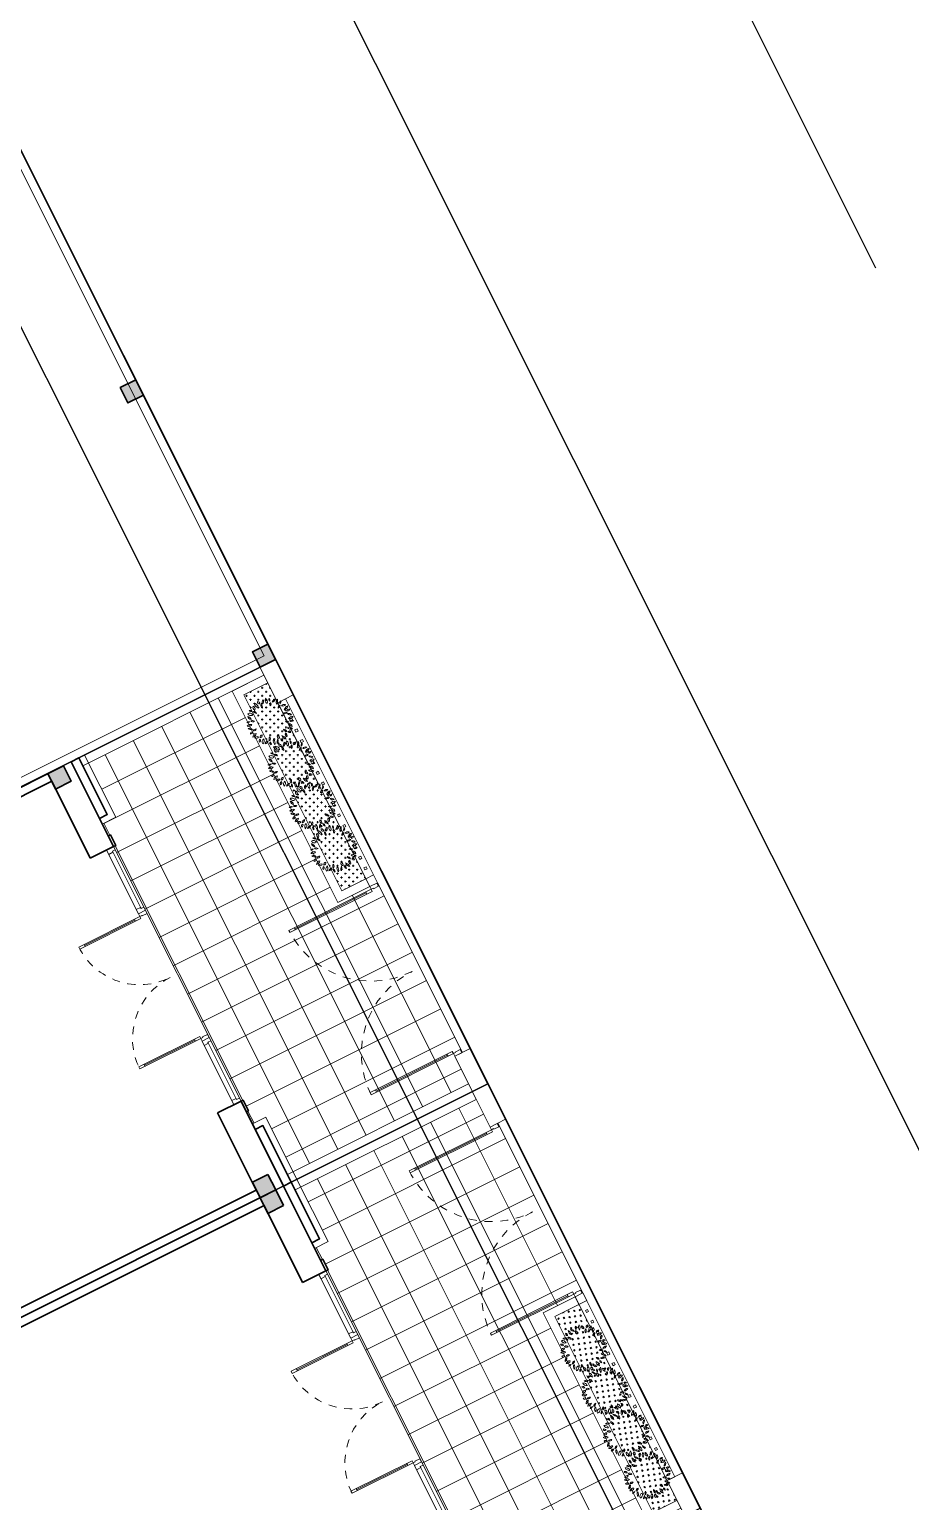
# Model space of a CAD drawing. Header units: millimetres. Extents: x 567980 to 569372, y 2065777 to 2066674.
# Drawn here: x 568867.17 to 568878.3, y 2066411.74 to 2066430.35 of the extents above; entities that cross this region are included whole.
import ezdxf
from ezdxf.xclip import XClip

# ---------------------------------------------------------------- set-up
doc = ezdxf.new("R2010")
doc.units = ezdxf.units.MM
for name, pattern in [('ACAD_ISO10W100', [18.5, 12, -3, 0.5, -3]), ('CENTER', [3, 1.5, -0.5, 0.5, -0.5]), ('HIDDEN2', [0.1875, 0.125, -0.0625])]:
    doc.linetypes.add(name, pattern=pattern)
for name, color, linetype, lineweight in [('A-CAY', 76, 'Continuous', 13), ('A-COT VACH', 2, 'Continuous', 35), ('A-CUA', 25, 'Continuous', 5), ('A-HATCH', 251, 'Continuous', 5), ('A-NET THAY', 125, 'Continuous', 18), ('A-TUONG', 255, 'Continuous', 35), ('boDnv', 54, 'Continuous', 25)]:
    doc.layers.add(name, color=color, linetype=linetype, lineweight=lineweight)
for name, color, linetype in [('ChiaLo', 128, 'CENTER'), ('datOlienke', 42, 'Continuous'), ('LogDg', 7, 'Continuous'), ('LoLK', 6, 'Continuous'), ('QH', 7, 'Continuous'), ('TimDg', 222, 'Continuous'), ('ViaHeS', 32, 'Continuous')]:
    doc.layers.add(name, color=color, linetype=linetype)
doc.styles.add('rms', font='romans.shx', dxfattribs={"width": 0.7, "bigfont": 'vns.shx'})
doc.linetypes.add('ADL', pattern='A,0.125,-0.15,["++",rms,S=0.5,R=0,X=0,Y=-0.2245],-1.35,1.125', length=2.75)

# ---------------------------------------------------------------- blocks, each defined once
blk = doc.blocks.new('NEN')
at = {"layer": 'boDnv', "color": 10, "linetype": 'ADL', "ltscale": 0.25}
blk.add_lwpolyline([(183.1, -44.001), (207.084, -30.046), (208.943, -23.819), (166.891, 60.261), (160.821, 62.463), (135.405, 51.385), (133.351, 45.723), (177.371, -42.291)], close=True, dxfattribs=at)
at = {"layer": 'ChiaLo', "ltscale": 5}
for points in [[(138.364, 33.465), (172.797, 50.687)], [(141.048, 28.099), (175.481, 45.321)]]:
    blk.add_lwpolyline(points, dxfattribs=at)
at = {"layer": 'datOlienke'}
blk.add_lwpolyline([(183.229, -45.083), (207.929, -30.712), (210.015, -23.726), (167.607, 61.065), (160.787, 63.539), (134.612, 52.13), (132.265, 45.66), (176.67, -43.125)], close=True, dxfattribs=at)
at = {"layer": 'LogDg'}
blk.add_lwpolyline([(133.661, 54.988), (161.2, 66.992, -0.398858), (171.552, 63.237), (214.134, -21.902, -0.395833), (211.002, -32.395), (185.019, -47.512, -0.432836), (173.841, -44.175), (129.703, 44.076, -0.429738)], format="xyb", close=True, dxfattribs=at)
at = {"layer": 'LoLK'}
for points in [[(167.607, 61.065), (160.787, 63.539), (156.649, 61.736), (164.301, 46.437), (172.797, 50.687)], [(175.481, 45.321), (172.797, 50.687), (164.301, 46.437), (156.252, 42.411), (158.935, 37.045)], [(178.165, 39.954), (175.481, 45.321), (158.935, 37.045), (161.619, 31.679)]]:
    blk.add_lwpolyline(points, close=True, dxfattribs=at)
at = {"layer": 'TimDg', "linetype": 'ACAD_ISO10W100', "ltscale": 0.75}
blk.add_lwpolyline([(335.549, -254.599), (124.099, 168.176)], dxfattribs=at)
at = {"layer": 'ViaHeS'}
blk.add_lwpolyline([(183.229, -45.083), (207.929, -30.712), (210.015, -23.726), (167.607, 61.065), (160.787, 63.539), (134.612, 52.13), (132.265, 45.66), (176.67, -43.125)], close=True, dxfattribs=at)
blk = doc.blocks.new('NEN NO1')
at = {"layer": 'datOlienke'}
blk.add_lwpolyline([(4.684, 4.99), (2.881, 33.51), (-2.435, 38.5), (-97.24, 38.5), (-102.503, 33.507), (-104.007, 4.993), (-99.271, 0), (0, 0)], close=True, dxfattribs=at)
at = {"layer": 'LoLK'}
for points in [[(-97.24, 38.5), (-102.503, 33.507), (-102.741, 29), (-85.635, 29), (-85.635, 38.5)], [(-79.635, 38.5), (-85.635, 38.5), (-85.635, 29), (-85.635, 20), (-79.635, 20)], [(-73.635, 38.5), (-79.635, 38.5), (-79.635, 20), (-73.635, 20)]]:
    blk.add_lwpolyline(points, close=True, dxfattribs=at)
blk = doc.blocks.new('cot 220')
at = {"layer": 'A-COT VACH'}
h = blk.add_hatch(color=256, dxfattribs=at)
h.dxf.hatch_style = 1
h.paths.add_polyline_path([(110, 110), (-110, 110), (-110, -110), (110, -110)])
blk.add_lwpolyline([(-110, -110), (110, -110), (110, 110), (-110, 110)], close=True, dxfattribs=at)
blk = doc.blocks.new('*U305')
for p, q in [((90, -100), (50, -100)), ((70, -100), (70, -1050)), ((2310, -100), (2350, -100)), ((2330, -100), (2330, -1050)), ((90, -1050), (50, -1050)), ((2310, -1050), (2350, -1050))]:
    blk.add_line(p, q)
for points in [[(0, 133), (60, 133), (60, 40), (50, 40), (50, 0), (0, 0)], [(2400, 133), (2340, 133), (2340, 40), (2350, 40), (2350, 0), (2400, 0)], [(50, 0), (90, 0), (90, -1150), (50, -1150)], [(2350, 0), (2310, 0), (2310, -1150), (2350, -1150)]]:
    blk.add_lwpolyline(points, close=True)
at = {"linetype": 'HIDDEN2'}
for centre, start, end in [((50, 0), 270, 0), ((2350, 0), 180, 270)]:
    blk.add_arc(centre, 1150, start, end, dxfattribs=at)
blk = doc.blocks.new('cot gia md a1')
at = {"layer": 'A-NET THAY'}
blk.add_lwpolyline([(880, 0), (880, -190), (0, -190), (0, -110)], dxfattribs=at)
at = {"layer": 'A-TUONG'}
blk.add_lwpolyline([(800, 0), (800, -110), (0, -110), (0, 0)], dxfattribs=at)
blk = doc.blocks.new('phao cua chinh mb a1')
at = {"layer": 'A-TUONG'}
blk.add_lwpolyline([(0, 0), (0, -30), (-150, -30), (-150, 0)], dxfattribs=at)
blk = doc.blocks.new('TRU CONG')
at = {"layer": 'A-NET THAY'}
blk.add_lwpolyline([(0, 0), (500, 0), (500, 220), (0, 220)], close=True, dxfattribs=at)
blk = doc.blocks.new('*U304')
for p, q in [((90, 1450), (50, 1450)), ((70, 100), (70, 1450)), ((3110, 1450), (3150, 1450)), ((3130, 100), (3130, 1450)), ((90, 100), (50, 100)), ((3110, 100), (3150, 100))]:
    blk.add_line(p, q)
for points in [[(50, 0), (90, 0), (90, 1550), (50, 1550)], [(3150, 0), (3110, 0), (3110, 1550), (3150, 1550)], [(0, -133), (60, -133), (60, -40), (50, -40), (50, 0), (0, 0)], [(3200, -133), (3140, -133), (3140, -40), (3150, -40), (3150, 0), (3200, 0)]]:
    blk.add_lwpolyline(points, close=True)
at = {"linetype": 'HIDDEN2'}
for centre, start, end in [((50, 0), 0, 90), ((3150, 0), 90, 180)]:
    blk.add_arc(centre, 1550, start, end, dxfattribs=at)
blk = doc.blocks.new('*U336')
at = {"layer": 'A-NET THAY'}
blk.add_lwpolyline([(-0.015, -0.015), (0.015, -0.015), (0.015, 0.015), (-0.015, 0.015)], close=True, dxfattribs=at)
blk = doc.blocks.new('*U337')
at = {"layer": 'A-NET THAY', "color": 0, "linetype": 'ByBlock', "lineweight": -2, "transparency": 16777216}
for p in [(0, 0), (0.15, 0), (0.3, 0), (0.45, 0), (0.6, 0), (0.75, 0), (0.9, 0), (1.05, 0), (1.2, 0), (1.35, 0), (1.5, 0), (1.65, 0), (1.8, 0), (1.95, 0), (2.1, 0), (2.25, 0)]:
    blk.add_blockref('*U336', p, dxfattribs=at)
blk = doc.blocks.new('mb-cay40')
at = {"color": 0, "linetype": 'ByBlock'}
for centre, radius, start, end in [((-300, 710), 100, 149.4737, 231.7586), ((-448, 683), 100, 329.4737, 51.7586), ((-231, 779), 98.1, 192.306, 259.6849), ((-344, 662), 98.1, 12.306, 79.6849), ((-136, 737), 62.9, 125.4093, 202.7101), ((-231, 764), 62.9, 305.4093, 22.7101), ((16, 684), 137, 133.8117, 194.3077), ((-211, 749), 137, 313.8117, 14.3077), ((113, 711), 137, 163.4642, 212.7906), ((-134, 676), 137, 343.4642, 32.7906), ((-680, 301), 102, 69.7201, 135.6489), ((-718, 468), 102, 249.7201, 315.6489), ((-654, 503), 44.2, 163.4933, 274.4697), ((-693, 471), 44.2, 343.4933, 94.4697), ((-542, 597), 98.1, 183.3189, 263.1904), ((-651, 494), 98.1, 3.3189, 83.1904), ((-620, 357), 75.8, 22.5723, 98.3335), ((-561, 461), 75.8, 202.5723, 278.3335), ((-554, 556), 69.9, 25.4537, 116.6852), ((-522, 648), 69.9, 205.4537, 296.6852), ((-427, 694), 54.1, 146.8151, 244.0193), ((-496, 675), 54.1, 326.8151, 64.0193), ((-390, 597), 66.9, 168.8066, 257.6391), ((-470, 545), 66.9, 348.8066, 77.6391), ((-148, 638), 79.7, 145.5248, 220.8327), ((-273, 631), 79.7, 325.5248, 40.8327), ((49, 562), 68.8, 103.8914, 198.9039), ((-33, 607), 68.8, 283.8914, 18.9039), ((138, 616), 80.6, 104.1004, 168.465), ((40, 710), 80.6, 284.1004, 348.465), ((230, 506), 141, 100.3005, 160.4476), ((72, 692), 141, 280.3005, 340.4476), ((213, 369), 79.6, 86.0282, 161.3698), ((143, 474), 79.6, 266.0282, 341.3698), ((260, 521), 76.9, 122.5817, 207.18), ((150, 551), 76.9, 302.5817, 27.18), ((320, 284), 110, 64.7353, 140.5781), ((282, 453), 110, 244.7353, 320.5781), ((300, 426), 53.5, 59.9815, 155.6676), ((278, 494), 53.5, 239.9815, 335.6676), ((-767, 152), 75.6, 44.2576, 108.5927), ((-736, 277), 75.6, 224.2576, 288.5927), ((-743, 226), 96, 30.9482, 110.5784), ((-695, 365), 96, 210.9482, 290.5784), ((-787, 176), 111, 280.8762, 345.4479), ((-659, 40), 111, 100.8762, 165.4479), ((-690, -39), 87.4, 54.9745, 151.3792), ((-716, 74), 87.4, 234.9745, 331.3792), ((-638, 119), 83.9, 60.5095, 129.292), ((-649, 257), 83.9, 240.5095, 309.292), ((159, -75), 77.3, 28.8072, 103.9199), ((208, 37), 77.3, 208.8072, 283.9199), ((243, 141), 78, 58.8748, 131.2135), ((232, 267), 78, 238.8748, 311.2135), ((314, -59), 90.4, 71.3712, 141.7535), ((272, 83), 90.4, 251.3712, 321.7535), ((293, 25), 97.6, 29.1952, 106.7189), ((350, 166), 97.6, 209.1952, 286.7189), ((359, 242), 79.1, 90.2529, 173.5221), ((280, 330), 79.1, 270.2529, 353.5221), ((344, 142), 53.6, 28.1981, 112.1918), ((371, 217), 53.6, 208.1981, 292.1918), ((-675, -123), 70, 71.8192, 140.0818), ((-707, -12), 70, 251.8192, 320.0818), ((-557, -163), 78, 113.4753, 203.456), ((-660, -123), 78, 293.4753, 23.456), ((-617, 21), 75, 267.1724, 337.2365), ((-551, -83), 75, 87.1724, 157.2365), ((-605, -147), 107, 271.6328, 352.0268), ((-496, -269), 107, 91.6328, 172.0268), ((-473, -294), 49.3, 76.5419, 193.4774), ((-509, -257), 49.3, 256.5419, 13.4774), ((-342, -221), 95.9, 122.8873, 186.7253), ((-489, -152), 95.9, 302.8873, 6.7253), ((-314, -281), 91.1, 159.117, 230.3606), ((-457, -318), 91.1, 339.117, 50.3606), ((-220, -348), 109, 122.117, 201.7275), ((-379, -297), 109, 302.117, 21.7275), ((-170, -364), 62.5, 129.7475, 206.0709), ((-267, -343), 62.5, 309.7475, 26.0709), ((-133, -236), 75.4, 148.7877, 221.5977), ((-253, -247), 75.4, 328.7877, 41.5977), ((-160, -372), 84.6, 5.3196, 80.419), ((-61, -281), 84.6, 185.3196, 260.419), ((100, -278), 148, 165.2071, 218.3217), ((-159, -332), 148, 345.2071, 38.3217), ((-19, -211), 70.3, 353.65, 74.6514), ((70, -151), 70.3, 173.65, 254.6514), ((110, -276), 64.3, 156.7754, 231.288), ((11, -301), 64.3, 336.7754, 51.288), ((113, -290), 96.7, 38.6962, 106.2415), ((162, -137), 96.7, 218.6962, 286.2415), ((133, -213), 116, 6.5487, 76.8911), ((275, -87), 116, 186.5487, 256.8911), ((243, -118), 50.7, 359.2557, 87.6287), ((296, -68), 50.7, 179.2557, 267.6287)]:
    blk.add_arc(centre, radius, start, end, dxfattribs=at)
blk = doc.blocks.new('*U334')
at = {"layer": 'A-CAY', "xscale": 0.0005, "yscale": 0.0005, "zscale": 0.0005, "rotation": 296.5718179110141}
blk.add_blockref('mb-cay40', (-0.044, -0.134), dxfattribs=at)
blk = doc.blocks.new('*U335')
at = {"layer": 'A-NET THAY', "color": 0, "linetype": 'ByBlock', "lineweight": -2, "transparency": 16777216}
for p in [(0, 0), (0.6, 0), (1.2, 0), (1.8, 0)]:
    blk.add_blockref('*U334', p, dxfattribs=at)
blk = doc.blocks.new('*U303')
at = {"ltscale": 10}
for p, q in [((900, 0), (0, 0)), ((855, -60), (45, -60)), ((855, -100), (45, -100))]:
    blk.add_line(p, q, dxfattribs=at)
for points in [[(0, -100), (45, -100), (45, -60), (60, -60), (60, 0), (0, 0)], [(900, -100), (855, -100), (855, -60), (840, -60), (840, 0), (900, 0)]]:
    blk.add_lwpolyline(points, close=True, dxfattribs=at)
blk = doc.blocks.new('MBT1 A18N')
at = {"layer": 'A-HATCH'}
h = blk.add_hatch(dxfattribs=at)
h.set_pattern_fill('SQRTMPLT', color=256, scale=0.4, angle=180, pattern_type=2)
h.set_pattern_definition([(180, (410.51707, 64.98982), (-3e-17, -0.4), []), (270, (410.51707, 64.98982), (0.4, -6e-17), [])])
h.paths.add_polyline_path([(-5.89, 15.8), (-5.12, 15.8), (-5.12, 15.61), (-4.95, 15.61), (-4.95, 15.64), (-4.8, 15.64), (-4.8, 15.61), (-1.2, 15.61), (-1.2, 15.64), (-1.05, 15.64), (-1.05, 15.61), (-0.88, 15.61), (-0.88, 15.8), (-0.11, 15.8), (-0.11, 17.83), (-3.1, 17.83), (-3.1, 18.28), (-3.1, 18.39), (-5.5, 18.39), (-5.5, 18.28), (-5.89, 18.28)])
at = {"layer": 'A-HATCH', "true_color": 0x46cb3a}
h = blk.add_hatch(dxfattribs=at)
h.set_pattern_fill('CROSS', color=95, scale=0.2, angle=116.5718, double=1)
h.set_pattern_definition([(116.571818, (410.51707, 64.98982), (-0.0670846797, 0.022352757), [0.025, -0.075]), (206.571818, (410.522656, 65.00659), (-0.022352757, -0.0670846797), [0.025, -0.075])])
h.paths.add_polyline_path([(-2.99, 17.94), (-0.22, 17.94), (-0.22, 18.28), (-2.99, 18.28)])
at = {"layer": 'A-NET THAY'}
for p, q in [((-0.5, 18.5), (-5.5, 18.5)), ((-3.1, 18.39), (-5.5, 18.39)), ((-1.2, 15.61), (-4.8, 15.61))]:
    blk.add_line(p, q, dxfattribs=at)
for points in [[(-6, 18.28), (-6, 15.72), (-5.89, 15.72), (-5.89, 18.28)], [(-0.5, 18.39), (-3.1, 18.39), (-3.1, 18.28), (-0.5, 18.28)], [(-2.99, 18.39), (-3.1, 18.39), (-3.1, 18.28), (-2.99, 18.28)], [(-0.11, 18.28), (-3.1, 18.28), (-3.1, 17.83), (-0.11, 17.83)], [(0, 18.28), (0, 15.72), (-0.11, 15.72), (-0.11, 18.28)]]:
    blk.add_lwpolyline(points, close=True, dxfattribs=at)
blk.add_lwpolyline([(-2.99, 18.28), (-2.99, 17.94), (-0.22, 17.94), (-0.22, 18.28)], dxfattribs=at)
at = {"layer": 'A-TUONG'}
for p, q in [((-4.8, 15.61), (-6, 15.61)), ((-6, 2), (-6, 15.5)), ((-4.8, 15.61), (-4.8, 15.28)), ((-1.2, 15.61), (-1.2, 15.28)), ((0, 15.61), (-1.2, 15.61)), ((0, 15.5), (0, 2)), ((-5.89, 10.7), (-5.89, 15.28)), ((-5.89, 15.28), (-4.8, 15.28)), ((-0.11, 15.28), (-1.2, 15.28)), ((-0.11, 15.28), (-0.11, 10.7))]:
    blk.add_line(p, q, dxfattribs=at)
at = {"layer": 'A-COT VACH', "xscale": 0.0009999999999999998, "yscale": 0.0009999999999999998, "zscale": 0.0009999999999999998, "rotation": 180}
for p in [(-5.89, 15.39), (-0.11, 15.39)]:
    blk.add_blockref('cot 220', p, dxfattribs=at)
at = {"layer": 'A-CUA', "extrusion": (0, 0, -1)}
for name, p, xscale, yscale, zscale, rotation in [('*U304', (3.1, 18.28), -0.0007500000000000044, 0.0007500000000000044, -0.0007500000000000044, 180), ('*U305', (2.1, 15.51), 0.0007500000000000042, 0.0007500000000000042, -0.0007500000000000042, 1.714749673421941e-09)]:
    blk.add_blockref(name, p, dxfattribs=dict(at, xscale=xscale, yscale=yscale, zscale=zscale, rotation=rotation))
at = {"layer": 'A-CUA', "yscale": 0.001, "zscale": 0.001, "rotation": 179.9999999982853}
for p, xscale in [((-4.8, 15.51), -0.001), ((-1.2, 15.51), 0.001)]:
    blk.add_blockref('*U303', p, dxfattribs=dict(at, xscale=xscale))
at = {"layer": 'A-NET THAY', "yscale": 0.0009999999999999998, "rotation": 180}
for name, p, xscale, zscale in [('TRU CONG', (-6, 18.5), -0.0009999999999999998, 0.001), ('TRU CONG', (0, 18.5), 0.0009999999999999998, 0.0009999999999999998), ('cot gia md a1', (-6, 15.61), -0.0009999999999999998, 0.001), ('phao cua chinh mb a1', (-4.8, 15.61), -0.0009999999999999998, 0.001), ('phao cua chinh mb a1', (-1.2, 15.61), 0.0009999999999999998, 0.0009999999999999998), ('cot gia md a1', (0, 15.61), 0.0009999999999999998, 0.0009999999999999998)]:
    blk.add_blockref(name, p, dxfattribs=dict(at, xscale=xscale, zscale=zscale))
at = {"layer": 'A-NET THAY', "rotation": 180}
for name, p in [('*U335', (-0.67, 18.087)), ('*U337', (-0.62, 18.335))]:
    blk.add_blockref(name, p, dxfattribs=at)
blk = doc.blocks.new('MBT1 NO1')
at = {"layer": 'LoLK'}
for name, p in [('MBT1 A18N', (-73.635, 20)), ('NEN NO1', (0, 0))]:
    blk.add_blockref(name, p, dxfattribs=at)
at = {"layer": 'LoLK', "xscale": -1}
blk.add_blockref('MBT1 A18N', (-85.635, 20), dxfattribs=at)
blk = doc.blocks.new('rkg4')
at = {"layer": 'A-NET THAY'}
for points in [[(0, -13828), (0, -16834), (6010, -16453), (11000, -11138), (11000, 0), (0, 0), (0, -2000)], [(3820, -16562), (5996, -16424), (10970, -11126), (10970, -30), (30, -30), (30, -2000)], [(3817, -16512), (5973, -16376), (10920, -11106), (10920, -80), (80, -80), (80, -2000)], [(110, -13821), (110, -16716), (5960, -16346), (10890, -11094), (10890, -110), (110, -110), (110, -2000)]]:
    blk.add_lwpolyline(points, dxfattribs=at)
blk = doc.blocks.new('CUM CONG A3-A3.1-A6-A7')
at = {"layer": 'QH', "xscale": 0.001, "yscale": 0.001, "zscale": 0.001}
blk.add_blockref('rkg4', (29, 0), dxfattribs=at)
blk = doc.blocks.new('r n2')
at = {"layer": 'A-NET THAY'}
for points in [[(1, 15094), (1, 17094), (9501, 17094), (9501, 5490), (4507, 227), (1, -11), (1, 3005)], [(111, 15094), (111, 16984), (9391, 16984), (9391, 5534), (4458, 334), (111, 105), (111, 3005)]]:
    blk.add_lwpolyline(points, dxfattribs=at)
at = {"layer": 'A-COT VACH', "xscale": -1, "rotation": 359.9999999975581}
for p in [(9391, 16984), (9391, 13184)]:
    blk.add_blockref('cot 220', p, dxfattribs=at)
blk = doc.blocks.new('MB CONG KHU A')
at = {"layer": 'A-NET THAY', "xscale": -0.001, "yscale": 0.0009836, "zscale": 0.001, "rotation": 206.5718179465236}
blk.add_blockref('r n2', (109.381, 192.525), dxfattribs=at)
at = {"layer": 'LoLK'}
ref = blk.add_blockref('CUM CONG A3-A3.1-A6-A7', (90.965, 164.515), dxfattribs=dict(at, xscale=-0.9999999999999996, rotation=206.57183473935))
XClip(ref).set_block_clipping_path([(0.0000000005, 0.0022573473), (29.00000001, -0.0000000012), (29.0000000105, -16.833597545), (28.642007475, -17.9778731742), (4.1191470742, -19.215879885), (-1.0736700578, -14.556867796), (-0.7457809169, -0.7707536346)])

msp = doc.modelspace()

# ---------------------------------------------------------------- block references
at = {"layer": 'boDnv'}
msp.add_blockref('NEN', (568697.481, 2066371.697), dxfattribs=at)

# ---------------------------------------------------------------- next in the draw order: block references
at = {"layer": 'LoLK', "rotation": 296.5718179020918}
msp.add_blockref('MBT1 NO1', (568874.151, 2066328.572), dxfattribs=at)

# ---------------------------------------------------------------- next in the draw order: block references
at = {"layer": 'LoLK'}
msp.add_blockref('MB CONG KHU A', (568744.879, 2066240.648), dxfattribs=at)

doc.saveas('drawing.dxf')
